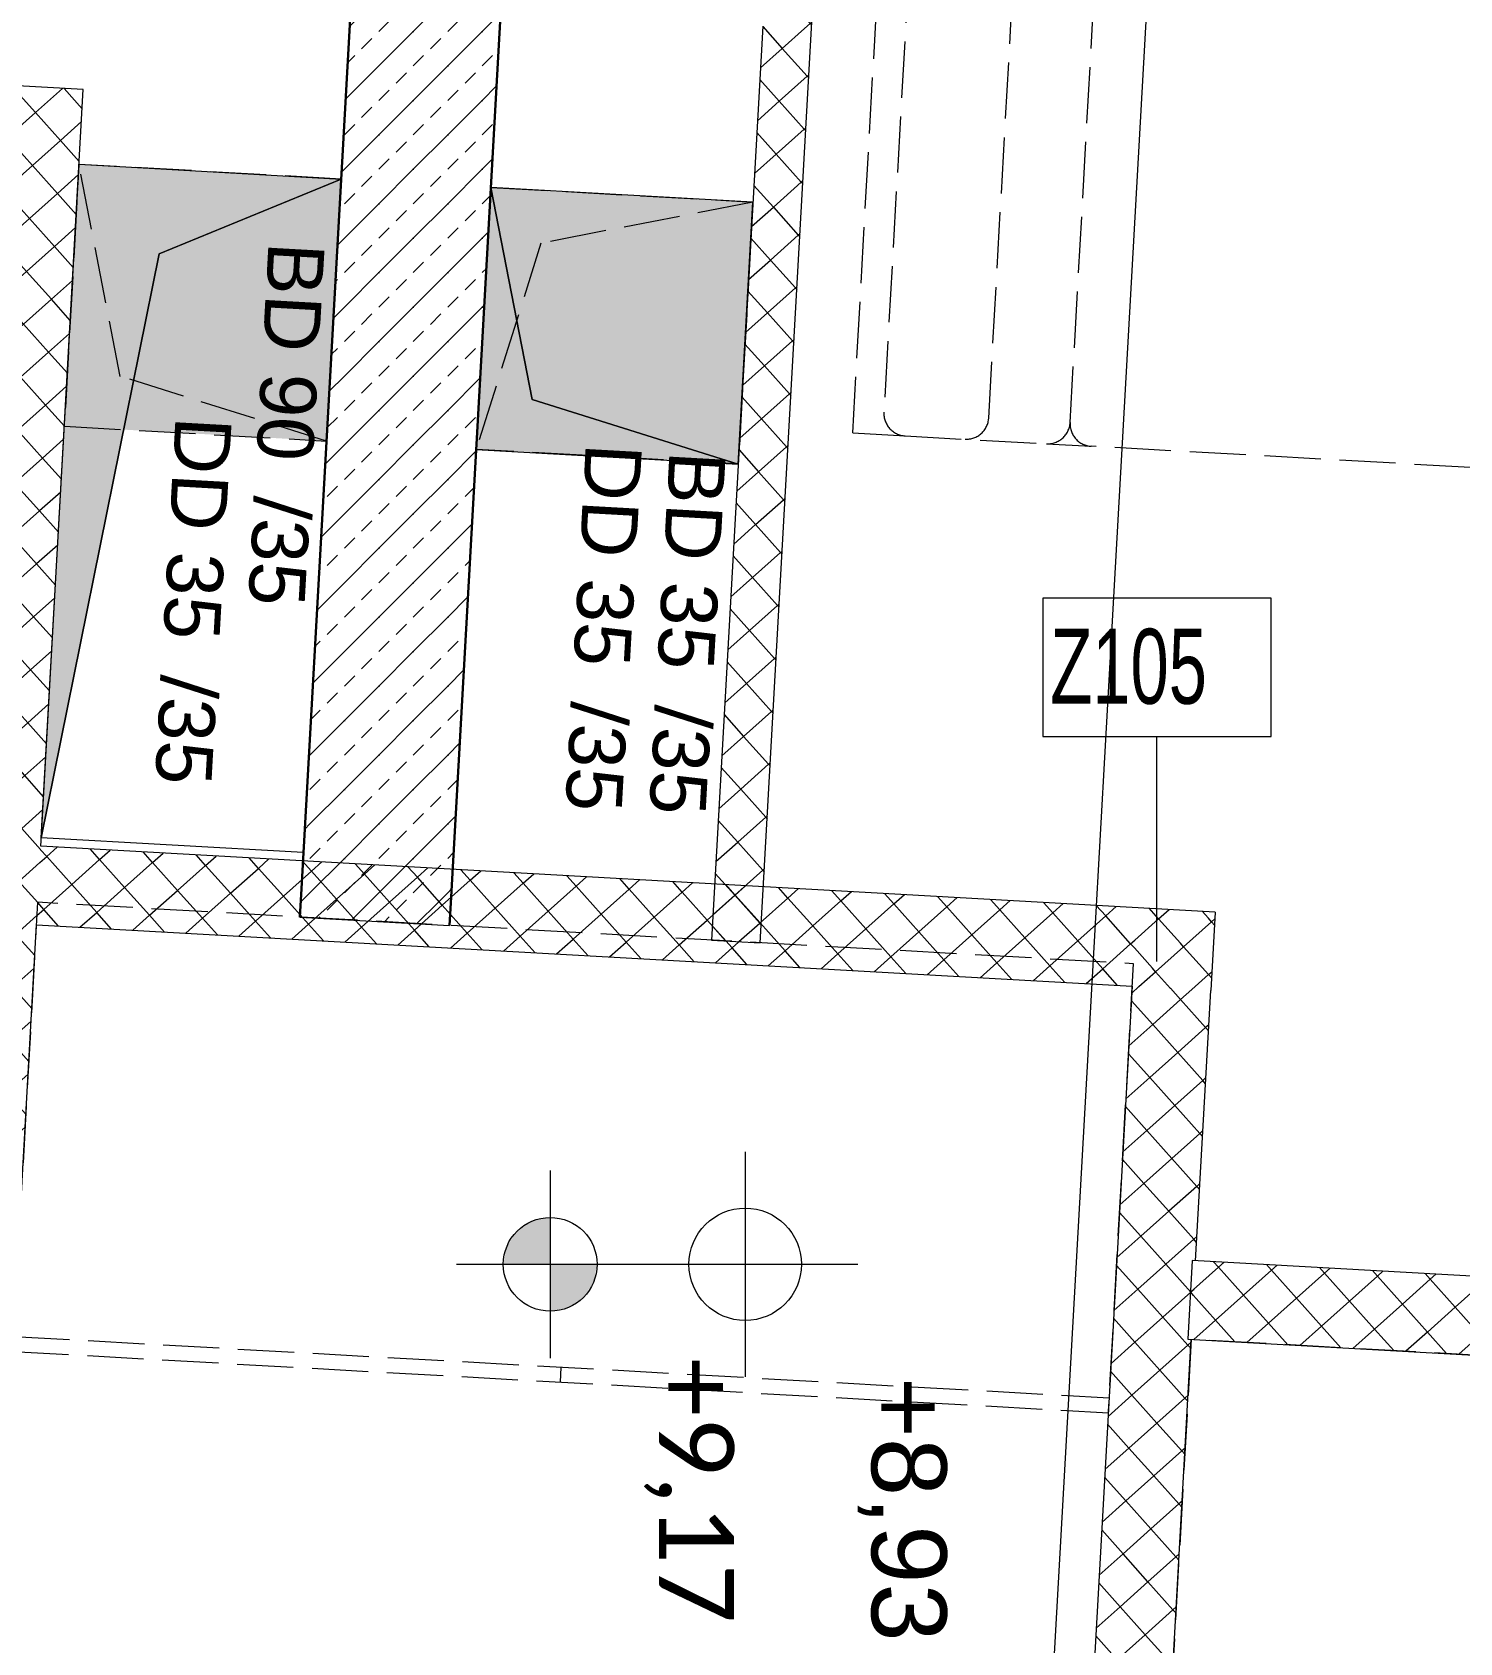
# Model space of a CAD drawing. Header units: metres. Extents: x -19025 to 34897, y -14024 to 26069.
# Drawn here: x -4943 to -3040, y 15339 to 17488 of the extents above; entities that cross this region are included whole.
import ezdxf
from ezdxf.enums import TextEntityAlignment as Align

# ---------------------------------------------------------------- set-up
doc = ezdxf.new("R2010")
doc.units = ezdxf.units.M
doc.header["$MEASUREMENT"] = 0
doc.linetypes.add('Strichlinie eng', pattern=[0.1, 0.075, -0.025])
for name, color, linetype in [('11__100 Achsraster', 7, 'Continuous'), ('120 Wand Innen tragend', 7, 'Continuous'), ('121 Wandabschluss', 7, 'Continuous'), ('130 Wand Innen', 7, 'Continuous'), ('130 Wand Innen nichttragend', 7, 'Continuous'), ('510 Moeblierung', 7, 'Continuous'), ('870 Deckendurchbruchsymbol', 7, 'Continuous'), ('910 Kote allgemein', 7, 'Continuous'), ('916 Kote PP Rohbau', 7, 'Continuous'), ('936 Beschriftung Aufbauten', 7, 'Continuous')]:
    doc.layers.add(name, color=color, linetype=linetype)
doc.styles.add('ERSTELLTER_STIL_1', font='ARIALN.TTF')
doc.styles.add('ERSTELLTER_STIL_3', font='arial.ttf')
doc.styles.add('ERSTELLTER_STIL_4', font='arialbd.ttf')
doc.styles.add('ERSTELLTER_STIL_5', font='calibril.ttf')
doc.styles.add('ERSTELLTER_STIL_7', font='ARIALN.TTF', dxfattribs={"width": 0.8})
doc.linetypes.add('Grenze Bezirk', pattern='A,0,[2,22HAUS116_412 STG1 _ 2.DG_IndexB_2026-08-161.Shx,S=0.001587,R=0,X=0,Y=0],-0.25,0', length=0.25)
pattern_1 = [(311.79276, (0, 0), (0.03727801, 0.03332191), [0.05, 0]), (41.79276, (0, 0), (-0.03332191, 0.03727801), [0.05, 0])]
pattern_2 = [(41.7915, (0, 0), (-0.0333211, 0.03727874), [0.05, 0]), (131.7915, (0, 0), (0.03727874, 0.0333211), [0.05, 0])]
pattern_3 = [(131.79131, (0, 0), (0.03727885, 0.03332097), [0.05, 0]), (221.79131, (0, 0), (-0.03332097, 0.03727885), [0.05, 0])]
pattern_4 = [(131.79148, (0, 0), (0.03727875, 0.03332108), [0.05, 0]), (221.79148, (0, 0), (-0.03332108, 0.03727875), [0.05, 0])]
pattern_5 = [(45, (0, 0), (-0.04596194, 0.04596194), [0.0195, -0.013]), (45, (-0.02298, 0.02298), (-0.04596194, 0.04596194), [0.065, 0])]

# ---------------------------------------------------------------- blocks, each defined once
blk = doc.blocks.new('Garderobe 01 27[31]_1', base_point=(-6.721, 20.0308))
at = {"layer": '510 Moeblierung', "color": 253, "linetype": 'Strichlinie eng', "lineweight": 9, "true_color": 0x9f9f9f}
for p, q in [((-6.721, 20.0308), (-6.7199, 20.0508)), ((-6.7199, 20.0508), (-5.2587, 19.9689)), ((-5.9904, 19.9898), (-5.9893, 20.0098))]:
    blk.add_line(p, q, dxfattribs=at)
at = {"layer": '510 Moeblierung', "color": 253, "linetype": 'Strichlinie eng', "lineweight": 9, "true_color": 0x9f9f9f, "flags": 128}
blk.add_lwpolyline([(-6.721, 20.0308), (-5.2598, 19.9489), (-5.2262, 20.548), (-6.6875, 20.6299)], close=True, dxfattribs=at)
blk = doc.blocks.new('Garderobe 01 27[39]_1', base_point=(-5.1829, 19.4479))
at = {"layer": '510 Moeblierung', "color": 253, "linetype": 'Strichlinie eng', "lineweight": 9, "true_color": 0x9f9f9f}
for p, q in [((-5.1829, 19.4479), (-5.1818, 19.4678)), ((-5.1818, 19.4678), (-4.1834, 19.4119)), ((-4.6837, 19.4199), (-4.6826, 19.4399))]:
    blk.add_line(p, q, dxfattribs=at)
at = {"layer": '510 Moeblierung', "color": 253, "linetype": 'Strichlinie eng', "lineweight": 9, "true_color": 0x9f9f9f, "flags": 128}
blk.add_lwpolyline([(-5.1829, 19.4479), (-4.1845, 19.3919), (-4.1509, 19.991), (-5.1493, 20.047)], close=True, dxfattribs=at)
blk = doc.blocks.new('Wohnlandschaft 01 27[40]_1', base_point=(-4.7471, 21.2083))
at = {"layer": '510 Moeblierung', "color": 253, "linetype": 'Strichlinie eng', "lineweight": 9, "true_color": 0x9f9f9f}
for p, q in [((-5.6007, 21.2561), (-5.5529, 22.1098)), ((-5.5529, 22.1098), (-5.483, 22.1059)), ((-5.2946, 22.0953), (-5.483, 22.1059)), ((-5.2946, 22.0953), (-5.2347, 22.0919)), ((-5.2347, 22.0919), (-4.7292, 22.0636)), ((-5.5146, 22.0776), (-5.5591, 21.2838)), ((-5.4193, 21.276), (-5.3749, 22.0698)), ((-5.3108, 21.2699), (-5.2664, 22.0637)), ((-5.3108, 21.2699), (-5.2664, 22.0637)), ((-4.7009, 22.032), (-4.7454, 21.2382)), ((-5.6007, 21.2561), (-5.5308, 21.2522)), ((-5.5308, 21.2522), (-5.3425, 21.2416)), ((-5.3425, 21.2416), (-5.2826, 21.2383)), ((-4.777, 21.21), (-5.2826, 21.2383))]:
    blk.add_line(p, q, dxfattribs=at)
for centre, start, end in [((-5.4847, 22.0759), 86.793, 176.793), ((-5.4048, 22.0714), 356.793, 86.793), ((-5.2963, 22.0654), 356.793, 86.793), ((-5.2364, 22.062), 86.793, 176.793), ((-4.7309, 22.0337), 356.793, 86.793), ((-5.5292, 21.2822), 176.793, 266.793), ((-5.4493, 21.2777), 266.793, 356.793), ((-5.3408, 21.2716), 266.793, 356.793), ((-5.2809, 21.2682), 176.793, 266.793), ((-4.7753, 21.2399), 266.793, 356.793)]:
    blk.add_arc(centre, 0.03, start, end, dxfattribs=at)
blk = doc.blocks.new('Wand_64_1', base_point=(-1.9375, 19.9721))
at = {"layer": '130 Wand Innen', "linetype": 'Continuous', "lineweight": 13, "true_color": 0xa7a7a7}
h = blk.add_hatch(dxfattribs=at)
h.set_pattern_fill('GIPSKARTONWAND_0001', color=253, style=0, pattern_type=2)
h.set_pattern_definition([(221.79263, (0, 0), (-0.03332183, 0.03727809), [0.05, 0]), (311.79263, (0, 0), (0.03727809, 0.03332183), [0.05, 0])])
h.paths.add_polyline_path([(-1.9375, 19.9721), (-5.1482, 20.1521), (-5.1541, 20.0472), (-1.9434, 19.8673)])
at = {"layer": '130 Wand Innen', "color": 7, "linetype": 'Continuous', "lineweight": 13, "flags": 128}
for points in [[(-5.1482, 20.1521), (-5.1541, 20.0472)], [(-1.9375, 19.9721), (-5.1482, 20.1521)], [(-5.1541, 20.0472), (-1.9434, 19.8673)]]:
    blk.add_lwpolyline(points, dxfattribs=at)
blk = doc.blocks.new('Wand_65_1', base_point=(-5.7889, 20.5795))
at = {"layer": '130 Wand Innen', "linetype": 'Continuous', "lineweight": 13, "true_color": 0xa7a7a7}
h = blk.add_hatch(dxfattribs=at)
h.set_pattern_fill('GIPSKARTONWAND_0001', color=253, style=0, pattern_type=2)
h.set_pattern_definition(pattern_1)
h.paths.add_polyline_path([(-5.7169, 21.8635), (-5.7206, 21.7986), (-5.652, 21.8599)])
h = blk.add_hatch(dxfattribs=at)
h.set_pattern_fill('GIPSKARTONWAND_0001', color=253, style=0, pattern_type=2)
h.set_pattern_definition(pattern_1)
h.paths.add_polyline_path([(-5.7206, 21.7986), (-5.6557, 21.795), (-5.652, 21.8599)])
h = blk.add_hatch(dxfattribs=at)
h.set_pattern_fill('GIPSKARTONWAND_0001', color=253, style=0, pattern_type=2)
h.set_pattern_definition(pattern_1)
h.paths.add_polyline_path([(-5.7206, 21.7986), (-5.7889, 20.5795), (-5.724, 20.5759), (-5.6557, 21.795)])
at = {"layer": '130 Wand Innen', "color": 7, "linetype": 'Continuous', "lineweight": 13, "flags": 128}
for points in [[(-5.724, 20.5759), (-5.652, 21.8599)], [(-5.652, 21.8599), (-5.7169, 21.8635)], [(-5.7206, 21.7986), (-5.7889, 20.5795)], [(-5.7889, 20.5795), (-5.724, 20.5759)]]:
    blk.add_lwpolyline(points, dxfattribs=at)
blk = doc.blocks.new('Wand_75_1', base_point=(-5.1233, 20.5122))
at = {"layer": '130 Wand Innen', "linetype": 'Continuous', "lineweight": 13, "true_color": 0xa7a7a7}
h = blk.add_hatch(dxfattribs=at)
h.set_pattern_fill('GIPSKARTONWAND_0001', color=253, style=0, pattern_type=2)
h.set_pattern_definition(pattern_2)
h.paths.add_polyline_path([(-5.2222, 20.6229), (-6.6833, 20.7048), (-6.6891, 20.5999), (-5.2281, 20.518)])
h = blk.add_hatch(dxfattribs=at)
h.set_pattern_fill('GIPSKARTONWAND_0001', color=253, style=0, pattern_type=2)
h.set_pattern_definition(pattern_2)
h.paths.add_polyline_path([(-5.2222, 20.6229), (-5.2281, 20.518), (-5.1174, 20.617)])
h = blk.add_hatch(dxfattribs=at)
h.set_pattern_fill('GIPSKARTONWAND_0001', color=253, style=0, pattern_type=2)
h.set_pattern_definition(pattern_2)
h.paths.add_polyline_path([(-5.2281, 20.518), (-5.1233, 20.5122), (-5.1174, 20.617)])
at = {"layer": '130 Wand Innen', "color": 7, "linetype": 'Continuous', "lineweight": 13, "flags": 128}
for points in [[(-5.1174, 20.617), (-6.6833, 20.7048)], [(-5.1174, 20.617), (-5.1233, 20.5122)], [(-6.6891, 20.5999), (-5.2281, 20.518)]]:
    blk.add_lwpolyline(points, dxfattribs=at)
blk = doc.blocks.new('Wand_86_1', base_point=(-6.6267, 21.7142))
at = {"layer": '130 Wand Innen nichttragend', "linetype": 'Continuous', "lineweight": 13, "true_color": 0xa7a7a7}
h = blk.add_hatch(dxfattribs=at)
h.set_pattern_fill('GIPSKARTONWAND_0001', color=253, style=0, pattern_type=2)
h.set_pattern_definition(pattern_3)
h.paths.add_polyline_path([(-6.7162, 20.1167), (-6.6267, 21.7142), (-6.7465, 21.7209), (-6.836, 20.1234)])
h = blk.add_hatch(dxfattribs=at)
h.set_pattern_fill('GIPSKARTONWAND_0001', color=253, style=0, pattern_type=2)
h.set_pattern_definition(pattern_3)
h.paths.add_polyline_path([(-6.836, 20.1234), (-6.8419, 20.0186), (-6.7221, 20.0119)])
h = blk.add_hatch(dxfattribs=at)
h.set_pattern_fill('GIPSKARTONWAND_0001', color=253, style=0, pattern_type=2)
h.set_pattern_definition(pattern_3)
h.paths.add_polyline_path([(-6.836, 20.1234), (-6.7221, 20.0119), (-6.7162, 20.1167)])
at = {"layer": '130 Wand Innen', "color": 7, "linetype": 'Continuous', "lineweight": 13, "flags": 128}
blk.add_lwpolyline([(-6.7221, 20.0119), (-6.8419, 20.0186)], dxfattribs=at)
at = {"layer": '130 Wand Innen nichttragend', "color": 7, "linetype": 'Continuous', "lineweight": 13, "flags": 128}
for points in [[(-6.7465, 21.7209), (-6.836, 20.1234)], [(-6.6267, 21.7142), (-6.7465, 21.7209)], [(-6.6833, 20.7048), (-6.6267, 21.7142)], [(-6.7221, 20.0119), (-6.6891, 20.5999)]]:
    blk.add_lwpolyline(points, dxfattribs=at)
blk = doc.blocks.new('Zargentür 1-Fl 27_9')
at = {"layer": '130 Wand Innen', "color": 7, "linetype": 'Continuous', "lineweight": 13}
for p, q in [((0.42, 0.015), (0.42, 0.855)), ((-0.42, 0.01), (-0.49, 0.01)), ((-0.49, 0.01), (-0.49, 0)), ((-0.49, 0), (-0.44, 0)), ((-0.44, 0), (-0.44, -0.105)), ((-0.44, -0.105), (-0.44, 0)), ((-0.44, -0.105), (-0.44, 0)), ((-0.42, 0.015), (-0.42, -0.025)), ((0.42, 0.015), (-0.42, 0.015)), ((-0.42, -0.025), (-0.42, 0.01)), ((0.42, -0.025), (0.42, 0.015)), ((0.42, -0.025), (0.42, 0.01)), ((0.42, 0.01), (0.49, 0.01)), ((0.49, 0), (0.44, 0)), ((0.44, 0), (0.44, -0.105)), ((0.44, -0.105), (0.44, 0)), ((0.44, -0.105), (0.44, 0)), ((0.49, 0.01), (0.49, 0)), ((-0.4, -0.025), (-0.42, -0.025)), ((-0.42, -0.025), (0.42, -0.025)), ((-0.4, -0.105), (-0.4, -0.025)), ((0.4, -0.105), (0.4, -0.025)), ((0.4, -0.025), (0.42, -0.025)), ((-0.44, -0.105), (-0.49, -0.105)), ((-0.49, -0.105), (-0.49, -0.115)), ((-0.42, -0.115), (-0.42, -0.105)), ((-0.42, -0.105), (-0.4, -0.105)), ((0.42, -0.105), (0.4, -0.105)), ((0.42, -0.115), (0.42, -0.105)), ((0.44, -0.105), (0.49, -0.105)), ((0.49, -0.105), (0.49, -0.115)), ((-0.49, -0.115), (-0.42, -0.115)), ((0.49, -0.115), (0.42, -0.115))]:
    blk.add_line(p, q, dxfattribs=at)
blk.add_arc((0.42, 0.015), 0.84, 90, 180, dxfattribs=at)
blk = doc.blocks.new('T Marker 21_8')
at = {"layer": '130 Wand Innen', "color": 7, "linetype": 'Continuous', "lineweight": 13}
blk.add_line((0, -0.455), (0, 0.15), dxfattribs=at)
at = {"layer": '130 Wand Innen', "color": 7, "lineweight": 13, "style": 'ERSTELLTER_STIL_1'}
for tag, p in [('gs_width_select_pref_50_1', (-0.13, -0.182)), ('gs_width_select_pref_50_0', (0.0029, -0.182))]:
    blk.add_attdef(tag, text='', height=0.075, rotation=270, dxfattribs=at).set_placement(p, align=Align.BOTTOM_LEFT)
blk = doc.blocks.new('Wand_87_1', base_point=(-5.2396, 18.4365))
at = {"layer": '130 Wand Innen', "linetype": 'Continuous', "lineweight": 13, "true_color": 0xa7a7a7}
h = blk.add_hatch(dxfattribs=at)
h.set_pattern_fill('GIPSKARTONWAND_0001', color=253, style=0, pattern_type=2)
h.set_pattern_definition(pattern_4)
h.paths.add_polyline_path([(-5.2922, 19.3739), (-5.1874, 19.368), (-5.1233, 20.5122), (-5.2281, 20.518)])
h = blk.add_hatch(dxfattribs=at)
h.set_pattern_fill('GIPSKARTONWAND_0001', color=253, style=0, pattern_type=2)
h.set_pattern_definition(pattern_4)
h.paths.add_polyline_path([(-5.3444, 18.4424), (-5.2396, 18.4365), (-5.2366, 18.4894), (-5.3415, 18.4953)])
at = {"layer": '130 Wand Innen', "color": 7, "linetype": 'Continuous', "lineweight": 13}
for p, q in [((-5.2922, 19.3739), (-5.1874, 19.368)), ((-5.3415, 18.4953), (-5.2366, 18.4894))]:
    blk.add_line(p, q, dxfattribs=at)
at = {"layer": '130 Wand Innen', "color": 7, "linetype": 'Continuous', "lineweight": 13, "flags": 128}
for points in [[(-5.2281, 20.518), (-5.2922, 19.3739)], [(-5.1435, 20.1518), (-5.1233, 20.5122)], [(-5.1874, 19.368), (-5.1493, 20.047)], [(-5.3415, 18.4953), (-5.3444, 18.4424)], [(-5.2396, 18.4365), (-5.2366, 18.4894)]]:
    blk.add_lwpolyline(points, dxfattribs=at)
at = {"layer": '130 Wand Innen', "color": 7, "linetype": 'Continuous', "lineweight": 13, "xscale": -1, "rotation": 266.7914836001974}
blk.add_blockref('Zargentür 1-Fl 27_9', (-5.212, 18.9287), dxfattribs=at)
at = {"layer": '130 Wand Innen', "color": 7, "lineweight": 13}
ref = blk.add_blockref('T Marker 21_8', (-5.3169, 18.9346), dxfattribs=dict(at, rotation=86.79148360019742))
ref.add_attrib('gs_width_select_pref_50', 'DL80', dxfattribs={"color": 7, "lineweight": 13, "height": 0.075, "rotation": 356.7915, "style": 'ERSTELLTER_STIL_1'}).set_placement((-5.112, 18.949), align=Align.BOTTOM_LEFT)
ref.add_attrib('gs_width_select_pref_50_1', 'DL210', dxfattribs={"color": 7, "lineweight": 13, "height": 0.075, "rotation": 356.7915, "style": 'ERSTELLTER_STIL_1'}).set_placement((-5.1195, 18.8163), align=Align.BOTTOM_LEFT)
blk = doc.blocks.new('Standard-Rastermarker_3')
at = {"layer": '11__100 Achsraster', "color": 8, "linetype": 'Grenze Bezirk', "lineweight": 5}
blk.add_line((1, 0), (10.5964, 0), dxfattribs=at)
at = {"layer": '11__100 Achsraster', "color": 8, "lineweight": 5, "style": 'ERSTELLTER_STIL_4'}
blk.add_attdef('AC_MarkerText_1', text='', height=0.2, rotation=183.2085, dxfattribs=at).set_placement((11.8545, -0.1912), align=Align.TOP_CENTER)
blk = doc.blocks.new('Bodendurchbruch Symbol 27[121]_1', base_point=(-6.6826, 20.7158))
at = {"layer": '870 Deckendurchbruchsymbol', "linetype": 'Continuous', "lineweight": 0, "true_color": 0x9f0000}
blk.add_hatch(color=14, dxfattribs=at).paths.add_polyline_path([(-6.6826, 20.7158), (-6.5254, 21.4948), (-6.2828, 21.5948), (-6.6323, 21.6144)])
at = {"layer": '870 Deckendurchbruchsymbol', "color": 12, "linetype": 'Continuous', "lineweight": 13, "true_color": 0xd40000, "flags": 128}
for points in [[(-6.6826, 20.7158), (-6.6323, 21.6144), (-6.2828, 21.5948), (-6.5254, 21.4948)], [(-6.5254, 21.4948), (-6.2828, 21.5948), (-6.3332, 20.6962), (-6.6826, 20.7158)]]:
    blk.add_lwpolyline(points, close=True, dxfattribs=at)
at = {"layer": '870 Deckendurchbruchsymbol', "color": 12, "lineweight": 13, "true_color": 0xd40000, "insert": (-6.416, 21.2517), "char_height": 0.075, "attachment_point": 8, "rotation": 266.7913, "style": 'ERSTELLTER_STIL_3'}
blk.add_mtext('\\A1;{\\pqc;\\pt0;\\fArial|b0|i0|c0|p0;\\c204;\\W1.000000;BD 90\\fArial|b0|i0|c0|p0;\\W1.000000;\\A1{\\H.66x;\\S^  ;}\\fArial|b0|i0|c0|p0;\\W1.000000; /35\\fArial|b0|i0|c0|p0;\\W1.000000;\\A1{\\H.66x;\\S^  ;}\\fArial|b0|i0|c0|p0;\\W1.000000;\\fArial|b0|i0|c0|p0;\\W1.000000;\\A1{\\H.66x;\\S^  ;}}', dxfattribs=at)
blk = doc.blocks.new('Bodendurchbruch Symbol 27[122]_1', base_point=(-6.0832, 21.5837))
at = {"layer": '870 Deckendurchbruchsymbol', "linetype": 'Continuous', "lineweight": 0, "true_color": 0x9f0000}
blk.add_hatch(color=14, dxfattribs=at).paths.add_polyline_path([(-6.0832, 21.5837), (-6.1028, 21.2342), (-5.7533, 21.2146), (-6.0282, 21.3008)])
at = {"layer": '870 Deckendurchbruchsymbol', "color": 12, "linetype": 'Continuous', "lineweight": 13, "true_color": 0xd40000, "flags": 128}
for points in [[(-6.0832, 21.5837), (-6.1028, 21.2342), (-5.7533, 21.2146), (-6.0282, 21.3008)], [(-6.0282, 21.3008), (-5.7533, 21.2146), (-5.7337, 21.5641), (-6.0832, 21.5837)]]:
    blk.add_lwpolyline(points, close=True, dxfattribs=at)
at = {"layer": '870 Deckendurchbruchsymbol', "color": 12, "lineweight": 13, "true_color": 0xd40000, "insert": (-5.8814, 20.973), "char_height": 0.075, "attachment_point": 8, "rotation": 266.7917, "style": 'ERSTELLTER_STIL_3'}
blk.add_mtext('\\A1;{\\pqc;\\pt0;\\fArial|b0|i0|c0|p0;\\c204;\\W1.000000;BD 35\\fArial|b0|i0|c0|p0;\\W1.000000;\\A1{\\H.66x;\\S^  ;}\\fArial|b0|i0|c0|p0;\\W1.000000; /35\\fArial|b0|i0|c0|p0;\\W1.000000;\\A1{\\H.66x;\\S^  ;}\\fArial|b0|i0|c0|p0;\\W1.000000;\\fArial|b0|i0|c0|p0;\\W1.000000;\\A1{\\H.66x;\\S^  ;}}', dxfattribs=at)
blk = doc.blocks.new('Höhenbemaßung_36_1', base_point=(-6.0041, 20.147))
at = {"layer": '910 Kote allgemein', "linetype": 'Continuous', "lineweight": 13}
for points in [[(-6.0041, 20.147), (-6.0041, 20.2095), (-6.028, 20.2048), (-6.0483, 20.1912), (-6.0618, 20.1709), (-6.0666, 20.147)], [(-6.0041, 20.147), (-6.0041, 20.0845), (-5.9802, 20.0893), (-5.9599, 20.1028), (-5.9463, 20.1231), (-5.9416, 20.147)]]:
    blk.add_hatch(color=7, dxfattribs=at).paths.add_polyline_path(points)
at = {"layer": '910 Kote allgemein', "color": 7, "linetype": 'Continuous', "lineweight": 13}
for p, q in [((-6.0041, 20.272), (-6.0041, 20.022)), ((-6.1291, 20.147), (-5.8791, 20.147))]:
    blk.add_line(p, q, dxfattribs=at)
blk.add_circle((-6.0041, 20.147), 0.0625, dxfattribs=at)
at = {"layer": '910 Kote allgemein', "color": 7, "lineweight": 13, "insert": (-5.8791, 20.022), "char_height": 0.1, "attachment_point": 7, "rotation": 270, "style": 'ERSTELLTER_STIL_5'}
blk.add_mtext('\\A1;{\\pql;\\fCalibri Light|b0|i0|c0|p0;\\W1.000000;+9,17}', dxfattribs=at)
blk = doc.blocks.new('Bodendurchbruch Symbol 27[133]_1', base_point=(-6.6324, 21.6143))
at = {"layer": '870 Deckendurchbruchsymbol', "linetype": 'Continuous', "lineweight": 0, "true_color": 0x1f0000}
blk.add_hatch(color=18, dxfattribs=at).paths.add_polyline_path([(-6.6519, 21.2649), (-6.3024, 21.2453), (-6.2829, 21.5948), (-6.6324, 21.6143)])
at = {"layer": '870 Deckendurchbruchsymbol', "color": 12, "linetype": 'Strichlinie eng', "lineweight": 13, "true_color": 0xd40000}
for p, q in [((-6.5773, 21.3315), (-6.6324, 21.6143)), ((-6.3024, 21.2453), (-6.5773, 21.3315))]:
    blk.add_line(p, q, dxfattribs=at)
at = {"layer": '870 Deckendurchbruchsymbol', "color": 12, "linetype": 'Strichlinie eng', "lineweight": 13, "true_color": 0xd40000, "flags": 128}
blk.add_lwpolyline([(-6.6519, 21.2649), (-6.3024, 21.2453), (-6.2829, 21.5948), (-6.6324, 21.6143)], close=True, dxfattribs=at)
at = {"layer": '870 Deckendurchbruchsymbol', "color": 12, "lineweight": 13, "true_color": 0xd40000, "insert": (-6.5402, 21.0159), "char_height": 0.075, "attachment_point": 8, "rotation": 266.8018, "style": 'ERSTELLTER_STIL_3'}
blk.add_mtext('\\A1;{\\pqc;\\pt0;\\fArial|b0|i0|c0|p0;\\c204;\\W1.000000;DD 35\\fArial|b0|i0|c0|p0;\\W1.000000;\\A1{\\H.66x;\\S^  ;}\\fArial|b0|i0|c0|p0;\\W1.000000; /35\\fArial|b0|i0|c0|p0;\\W1.000000;\\A1{\\H.66x;\\S^  ;}\\fArial|b0|i0|c0|p0;\\W1.000000;\\fArial|b0|i0|c0|p0;\\W1.000000;\\A1{\\H.66x;\\S^  ;}}', dxfattribs=at)
blk = doc.blocks.new('Bodendurchbruch Symbol 27[134]_1', base_point=(-6.1027, 21.2342))
at = {"layer": '870 Deckendurchbruchsymbol', "linetype": 'Continuous', "lineweight": 0, "true_color": 0x1f0000}
blk.add_hatch(color=18, dxfattribs=at).paths.add_polyline_path([(-6.0832, 21.5837), (-6.1027, 21.2342), (-5.7532, 21.2147), (-5.7337, 21.5641)])
at = {"layer": '870 Deckendurchbruchsymbol', "color": 12, "linetype": 'Strichlinie eng', "lineweight": 13, "true_color": 0xd40000}
for p, q in [((-5.7337, 21.5641), (-6.0165, 21.5091)), ((-6.0165, 21.5091), (-6.1027, 21.2342))]:
    blk.add_line(p, q, dxfattribs=at)
at = {"layer": '870 Deckendurchbruchsymbol', "color": 12, "linetype": 'Strichlinie eng', "lineweight": 13, "true_color": 0xd40000, "flags": 128}
blk.add_lwpolyline([(-6.0832, 21.5837), (-5.7337, 21.5641), (-5.7532, 21.2147), (-6.1027, 21.2342)], close=True, dxfattribs=at)
at = {"layer": '870 Deckendurchbruchsymbol', "color": 12, "lineweight": 13, "true_color": 0xd40000, "insert": (-5.9931, 20.9803), "char_height": 0.075, "attachment_point": 8, "rotation": 266.8015, "style": 'ERSTELLTER_STIL_3'}
blk.add_mtext('\\A1;{\\pqc;\\pt0;\\fArial|b0|i0|c0|p0;\\c204;\\W1.000000;DD 35\\fArial|b0|i0|c0|p0;\\W1.000000;\\A1{\\H.66x;\\S^  ;}\\fArial|b0|i0|c0|p0;\\W1.000000; /35\\fArial|b0|i0|c0|p0;\\W1.000000;\\A1{\\H.66x;\\S^  ;}\\fArial|b0|i0|c0|p0;\\W1.000000;\\fArial|b0|i0|c0|p0;\\W1.000000;\\A1{\\H.66x;\\S^  ;}}', dxfattribs=at)
blk = doc.blocks.new('Wand_190_1', base_point=(-6.2382, 20.6047))
at = {"layer": '120 Wand Innen tragend', "linetype": 'Continuous', "lineweight": 0, "true_color": 0x000000}
h = blk.add_hatch(dxfattribs=at)
h.set_pattern_fill('BETON__BEWEHRT_SN46_0001', color=18, style=0, pattern_type=2)
h.set_pattern_definition(pattern_5)
h.paths.add_polyline_path([(-6.1366, 20.6291), (-6.068, 21.8532), (-6.2677, 21.8644), (-6.3363, 20.6403)])
h = blk.add_hatch(dxfattribs=at)
h.set_pattern_fill('BETON__BEWEHRT_SN46_0001', color=18, style=0, pattern_type=2)
h.set_pattern_definition(pattern_5)
h.paths.add_polyline_path([(-6.1366, 20.6291), (-6.3363, 20.6403), (-6.338, 20.6103), (-6.1383, 20.5991)])
at = {"layer": '120 Wand Innen tragend', "color": 7, "linetype": 'Continuous', "lineweight": 30, "flags": 128}
for points in [[(-6.2677, 21.8644), (-6.3363, 20.6403)], [(-6.068, 21.8532), (-6.2677, 21.8644)], [(-6.1366, 20.6291), (-6.068, 21.8532)]]:
    blk.add_lwpolyline(points, dxfattribs=at)
at = {"layer": '121 Wandabschluss', "color": 7, "linetype": 'Continuous', "lineweight": 30}
for p, q in [((-6.3363, 20.6403), (-6.338, 20.6103)), ((-6.1383, 20.5991), (-6.1366, 20.6291))]:
    blk.add_line(p, q, dxfattribs=at)
at = {"layer": '121 Wandabschluss', "color": 7, "linetype": 'Continuous', "lineweight": 13}
blk.add_line((-6.338, 20.6103), (-6.1383, 20.5991), dxfattribs=at)
blk = doc.blocks.new('Höhenbemaßung_69_1', base_point=(-5.7441, 20.147))
at = {"layer": '916 Kote PP Rohbau', "color": 7, "linetype": 'Continuous', "lineweight": 13}
for p, q in [((-5.7441, 20.297), (-5.7441, 19.997)), ((-5.8941, 20.147), (-5.5941, 20.147))]:
    blk.add_line(p, q, dxfattribs=at)
blk.add_circle((-5.7441, 20.147), 0.075, dxfattribs=at)
at = {"layer": '916 Kote PP Rohbau', "color": 7, "lineweight": 13, "insert": (-5.5941, 19.997), "char_height": 0.1, "attachment_point": 7, "rotation": 270, "style": 'ERSTELLTER_STIL_3'}
blk.add_mtext('\\A1;{\\pql;\\fArial|b0|i0|c0|p0;\\W1.000000;+8,93}', dxfattribs=at)
blk = doc.blocks.new('Etikett_51_1', base_point=(-5.195, 20.551))
at = {"layer": '936 Beschriftung Aufbauten', "color": 7, "linetype": 'Continuous', "lineweight": 13}
blk.add_line((-5.195, 20.551), (-5.195, 20.851), dxfattribs=at)
at = {"layer": '936 Beschriftung Aufbauten', "color": 7, "linetype": 'Continuous', "lineweight": 13, "flags": 128}
blk.add_lwpolyline([(-5.0429, 20.851), (-5.0429, 21.0357), (-5.3472, 21.0357), (-5.3472, 20.851)], close=True, dxfattribs=at)
at = {"layer": '936 Beschriftung Aufbauten', "color": 7, "lineweight": 13, "insert": (-5.3372, 20.9948), "char_height": 0.1, "attachment_point": 1, "style": 'ERSTELLTER_STIL_7'}
blk.add_mtext('\\A1;{\\pqj;\\pt0,1;\\fArial Narrow|b0|i0|c0|p0;\\W0.800000;Z105 \\fArial Narrow|b0|i0|c0|p0;\\W0.800000;\\A1{\\H.66x;\\S^  ;}\\fArial Narrow|b0|i0|c0|p0;\\W0.800000;\\fArial Narrow|b0|i0|c0|p0;\\W0.800000;\\A1{\\H.66x;\\S^  ;}\\fArial Narrow|b0|i0|c0|p0;\\W0.800000;\\fArial Narrow|b0|i0|c0|p0;\\W0.800000;\\fArial Narrow|b0|i0|c0|p0;\\W0.800000;\\fArial Narrow|b0|i0|c0|p0;\\W0.800000;\\fArial Narrow|b0|i0|c0|p0;\\W0.800000;\\fArial Narrow|b0|i0|c0|p0;\\W0.800000;\\fArial Narrow|b0|i0|c0|p0;\\W0.800000;\\fArial Narrow|b0|i0|c0|p0;\\W0.800000;\\fArial Narrow|b0|i0|c0|p0;\\W0.800000;\\fArial Narrow|b0|i0|c0|p0;\\W0.800000;\\fArial Narrow|b0|i0|c0|p0;\\W0.800000;\\fArial Narrow|b0|i0|c0|p0;\\W0.800000;\\fArial Narrow|b0|i0|c0|p0;\\W0.800000;\\fArial Narrow|b0|i0|c0|p0;\\W0.800000;\\fArial Narrow|b0|i0|c0|p0;\\W0.800000;\\fArial Narrow|b0|i0|c0|p0;\\W0.800000;\\fArial Narrow|b0|i0|c0|p0;\\W0.800000;\\fArial Narrow|b0|i0|c0|p0;\\W0.800000;\\fArial Narrow|b0|i0|c0|p0;\\W0.800000;\\fArial Narrow|b0|i0|c0|p0;\\W0.800000;\\fArial Narrow|b0|i0|c0|p0;\\W0.800000;\\fArial Narrow|b0|i0|c0|p0;\\W0.800000;\\fArial Narrow|b0|i0|c0|p0;\\W0.800000;\\fArial Narrow|b0|i0|c0|p0;\\W0.800000;\\fArial Narrow|b0|i0|c0|p0;\\W0.800000;\\fArial Narrow|b0|i0|c0|p0;\\W0.800000;\\fArial Narrow|b0|i0|c0|p0;\\W0.800000;\\fArial Narrow|b0|i0|c0|p0;\\W0.800000;\\fArial Narrow|b0|i0|c0|p0;\\W0.800000;\\fArial Narrow|b0|i0|c0|p0;\\W0.800000;\\fArial Narrow|b0|i0|c0|p0;\\W0.800000;\\fArial Narrow|b0|i0|c0|p0;\\W0.800000;\\fArial Narrow|b0|i0|c0|p0;\\W0.800000;\\fArial Narrow|b0|i0|c0|p0;\\W0.800000;\\fArial Narrow|b0|i0|c0|p0;\\W0.800000;\\fArial Narrow|b0|i0|c0|p0;\\W0.800000;\\fArial Narrow|b0|i0|c0|p0;\\W0.800000;\\fArial Narrow|b0|i0|c0|p0;\\W0.800000;\\fArial Narrow|b0|i0|c0|p0;\\W0.800000;\\fArial Narrow|b0|i0|c0|p0;\\W0.800000;\\fArial Narrow|b0|i0|c0|p0;\\W0.800000;\\fArial Narrow|b0|i0|c0|p0;\\W0.800000;\\fArial Narrow|b0|i0|c0|p0;\\W0.800000;\\fArial Narrow|b0|i0|c0|p0;\\W0.800000;}', dxfattribs=at)

msp = doc.modelspace()

# ---------------------------------------------------------------- block references
at = {"layer": '11__100 Achsraster', "color": 7, "linetype": 'Continuous', "lineweight": 18, "xscale": 1000, "yscale": 1000, "zscale": 1000, "rotation": 86.79148360019725}
msp.add_blockref('Standard-Rastermarker_3', (-3655.692, 13977.554), dxfattribs=at)
at = {"layer": '120 Wand Innen tragend', "color": 7, "lineweight": 30, "xscale": 1000, "yscale": 1000, "zscale": 1000}
msp.add_blockref('Wand_190_1', (-4486.838, 16301.636), dxfattribs=at)
at = {"layer": '130 Wand Innen', "color": 7, "lineweight": 30, "xscale": 1000, "yscale": 1000, "zscale": 1000}
for name, p in [('Wand_65_1', (-4037.549, 16276.45)), ('Wand_75_1', (-3371.925, 16209.089)), ('Wand_87_1', (-3488.282, 14133.441)), ('Wand_64_1', (-186.158, 15669.064))]:
    msp.add_blockref(name, p, dxfattribs=at)
at = {"layer": '130 Wand Innen nichttragend', "color": 7, "lineweight": 30, "xscale": 1000, "yscale": 1000, "zscale": 1000}
msp.add_blockref('Wand_86_1', (-4875.344, 17411.165), dxfattribs=at)
at = {"layer": '510 Moeblierung', "color": 253, "linetype": 'Strichlinie eng', "lineweight": 9, "true_color": 0x9f9f9f, "xscale": 1000, "yscale": 1000, "zscale": 1000}
for name, p in [('Wohnlandschaft 01 27[40]_1', (-2995.739, 16905.217)), ('Garderobe 01 27[31]_1', (-4969.718, 15727.738)), ('Garderobe 01 27[39]_1', (-3431.589, 15144.802))]:
    msp.add_blockref(name, p, dxfattribs=at)
at = {"layer": '870 Deckendurchbruchsymbol', "color": 12, "linetype": 'Continuous', "lineweight": 13, "true_color": 0xd40000, "xscale": 1000, "yscale": 1000, "zscale": 1000}
for name, p in [('Bodendurchbruch Symbol 27[121]_1', (-4931.316, 16412.732)), ('Bodendurchbruch Symbol 27[133]_1', (-4881.028, 17311.251)), ('Bodendurchbruch Symbol 27[122]_1', (-4331.834, 17280.586)), ('Bodendurchbruch Symbol 27[134]_1', (-4351.362, 16931.131))]:
    msp.add_blockref(name, p, dxfattribs=at)
at = {"layer": '910 Kote allgemein', "color": 7, "lineweight": 13, "xscale": 1000, "yscale": 1000, "zscale": 1000}
msp.add_blockref('Höhenbemaßung_36_1', (-4252.746, 15843.956), dxfattribs=at)
at = {"layer": '916 Kote PP Rohbau', "color": 7, "lineweight": 13, "xscale": 1000, "yscale": 1000, "zscale": 1000}
msp.add_blockref('Höhenbemaßung_69_1', (-3992.741, 15843.956), dxfattribs=at)
at = {"layer": '936 Beschriftung Aufbauten', "color": 12, "linetype": 'Continuous', "lineweight": 13, "true_color": 0xcc0000, "xscale": 1000, "yscale": 1000, "zscale": 1000}
msp.add_blockref('Etikett_51_1', (-3443.711, 16247.909), dxfattribs=at)

doc.saveas('drawing.dxf')
